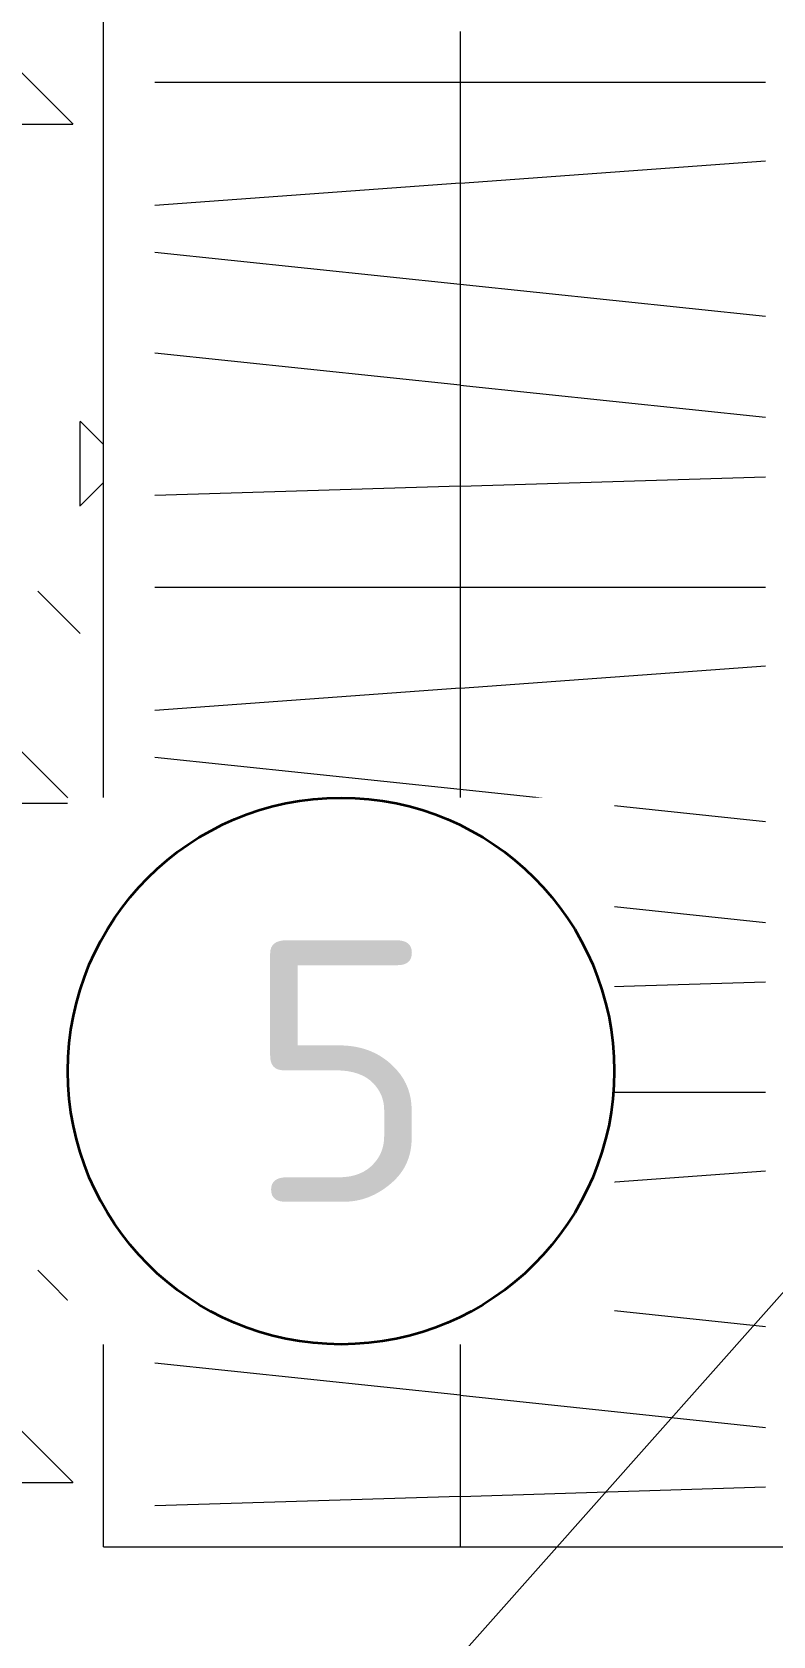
# Model space of a CAD drawing. Header units: millimetres. Extents: x -5016 to 62834, y -6019 to 88916.
# Drawn here: x 10640 to 11264, y 83775 to 85124 of the extents above; entities that cross this region are included whole.
import ezdxf
from ezdxf.enums import TextEntityAlignment as Align

# ---------------------------------------------------------------- set-up
doc = ezdxf.new("R2010")
doc.units = ezdxf.units.MM
for name, color, linetype, lineweight in [('A-DETL-GENF', 9, 'Continuous', 13), ('A-WALL-PATT', 8, 'Continuous', 13), ('I-FURN', 9, 'Continuous', 13), ('АР_подложка', 8, 'Continuous', 13), ('ОВ_выноски', 7, 'Continuous', 18), ('ТЗ_ВК_К', 30, 'Continuous', 35)]:
    doc.layers.add(name, color=color, linetype=linetype, lineweight=lineweight)
doc.styles.add('GOST', font='isocpeur.ttf', dxfattribs={"width": 0.9})
pattern_1 = [(0, (0, 0), (571.5, 571.5), [71.437, -500.062]), (90, (0, 0), (-571.5, 571.5), [71.437, -500.062]), (135, (71.44, 0), (-571.501, 0), [101.028, -707.195]), (0, (71.44, 321.47), (571.5, 571.5), [71.437, -500.062]), (45, (107.16, 285.75), (0, 571.501), [50.514, -757.709]), (135, (107.16, 285.75), (-571.501, 0), [50.514, -757.709]), (0, (285.75, 464.34), (571.5, 571.5), [101.028, -470.472]), (45, (285.75, 464.34), (0, 571.501), [71.437, -736.786]), (135, (386.78, 464.34), (-571.501, 0), [71.437, -736.786]), (90, (392.9, 142.9), (-571.5, 571.5), [71.437, -500.062]), (45, (392.9, 142.88), (0, 571.501), [50.514, -757.709]), (135, (428.62, 178.6), (-571.501, 0), [50.514, -757.709]), (0, (71.44, 142.9), (571.5, 571.5), [35.719, -478.631]), (0, (500.06, 285.75), (571.5, 571.5), [35.719, -478.631]), (90, (321.47, 357.2), (-571.5, 571.5), [35.719, -478.631]), (135, (392.9, 35.7), (-571.501, 0), [50.514, -757.709]), (135, (142.88, 428.62), (-571.501, 0), [50.514, -757.709]), (45, (267.9, 187.52), (0, 571.501), [50.514, -757.709]), (90, (196.45, 71.44), (-571.5, 571.5), [8.93, -562.57]), (90, (223.24, 312.54), (-571.5, 571.5), [8.93, -562.57]), (90, (491.13, 410.77), (-571.5, 571.5), [8.93, -562.57]), (90, (500.06, 107.16), (-571.5, 571.5), [8.93, -562.57])]

# ---------------------------------------------------------------- blocks, each defined once
blk = doc.blocks.new('INT 18 Шкаф - INT 18 Шкаф-2573799-Планировочное решение')
at = {"layer": 'A-DETL-GENF'}
for p, q in [((42.5, -307), (42.5, 207)), ((127.5, -50), (108.7, 207)), ((212.5, -50), (239.5, 207)), ((297.5, -50), (324.5, 207)), ((382.5, -50), (374.6, 207)), ((467.5, -307), (467.5, 207)), ((552.5, -50), (533.7, 207)), ((637.5, -50), (664.5, 207)), ((722.5, -50), (749.5, 207)), ((807.5, -50), (799.6, 207)), ((892.5, -307), (892.5, 207)), ((977.5, -50), (958.7, 207)), ((1062.5, -50), (1089.5, 207)), ((1147.5, -50), (1174.5, 207)), ((1232.5, -50), (1224.6, 207)), ((0, -50), (425, -50)), ((127.5, -50), (146.3, -307)), ((185.5, -307), (212.5, -50)), ((297.5, -50), (270.5, -307)), ((382.5, -50), (390.4, -307)), ((425, -50), (850, -50)), ((552.5, -50), (571.3, -307)), ((610.5, -307), (637.5, -50)), ((722.5, -50), (695.5, -307)), ((807.5, -50), (815.4, -307)), ((850, -50), (1275, -50)), ((977.5, -50), (996.3, -307)), ((1035.5, -307), (1062.5, -50)), ((1147.5, -50), (1120.5, -307)), ((1232.5, -50), (1240.4, -307))]:
    blk.add_line(p, q, dxfattribs=at)
at = {"layer": 'I-FURN', "color": 39}
for q in [(1275, 230), (-1275, -350)]:
    blk.add_line((1275, -350), q, dxfattribs=at)
blk = doc.blocks.new('АР_bath')
at = {"layer": 'A-WALL-PATT', "lineweight": 9}
h = blk.add_hatch(dxfattribs=at)
h.set_pattern_fill('FP_1', color=256, style=0, pattern_type=2)
h.set_pattern_definition(pattern_1)
h.paths.add_polyline_path([(12868.2, 6472.6), (12868.2, 7022.6), (12668.2, 7022.6), (12668.2, 6472.6)])
h.paths.add_polyline_path([(12668.2, 8022.6), (12868.2, 8022.6), (12868.2, 11472.6), (12668.2, 11472.6), (12668.2, 8072.6)])
h = blk.add_hatch(dxfattribs=at)
h.set_pattern_fill('FP_1', color=256, style=0, pattern_type=2)
h.set_pattern_definition(pattern_1)
h.paths.add_polyline_path([(17868.2, 8372.6), (17868.2, 8522.6), (14468.2, 8522.6), (14468.2, 8372.6), (17592.9, 8372.6)])
h.paths.add_polyline_path([(13568.2, 8372.6), (13568.2, 8522.6), (12868.2, 8522.6), (12868.2, 8372.6), (13448.2, 8372.6)])
at = {"layer": 'I-FURN', "color": 39, "rotation": 270.0000000000007}
blk.add_blockref('INT 18 Шкаф - INT 18 Шкаф-2573799-Планировочное решение', (13218.2, 9797.6), dxfattribs=at)

msp = doc.modelspace()

# ---------------------------------------------------------------- block references
at = {"layer": 'АР_подложка'}
msp.add_blockref('АР_bath', (-2168, 75327), dxfattribs=at)

# ---------------------------------------------------------------- next in the draw order: linework, layer by layer
at = {"layer": 'ОВ_выноски'}
msp.add_lwpolyline([(10350, 84800), (10737.4, 84412.6)], dxfattribs=at)

# ---------------------------------------------------------------- next in the draw order: wipeouts: each hides what was drawn before it
msp.add_wipeout([(10670, 84020), (11130, 84020), (11130, 84480), (10670, 84480)])

# ---------------------------------------------------------------- next in the draw order: linework, layer by layer
msp.add_lwpolyline([(10700, 83420), (11347.2, 84148.1)], dxfattribs=at)
at = {"layer": 'ТЗ_ВК_К'}
msp.add_circle((10900, 84250), 230, dxfattribs=at)

# ---------------------------------------------------------------- next in the draw order: texts
at = {"layer": 'ТЗ_ВК_К', "style": 'GOST'}
msp.add_text('5', height=220, dxfattribs=at).set_placement((10900, 84250), align=Align.MIDDLE_CENTER)

doc.saveas('drawing.dxf')
